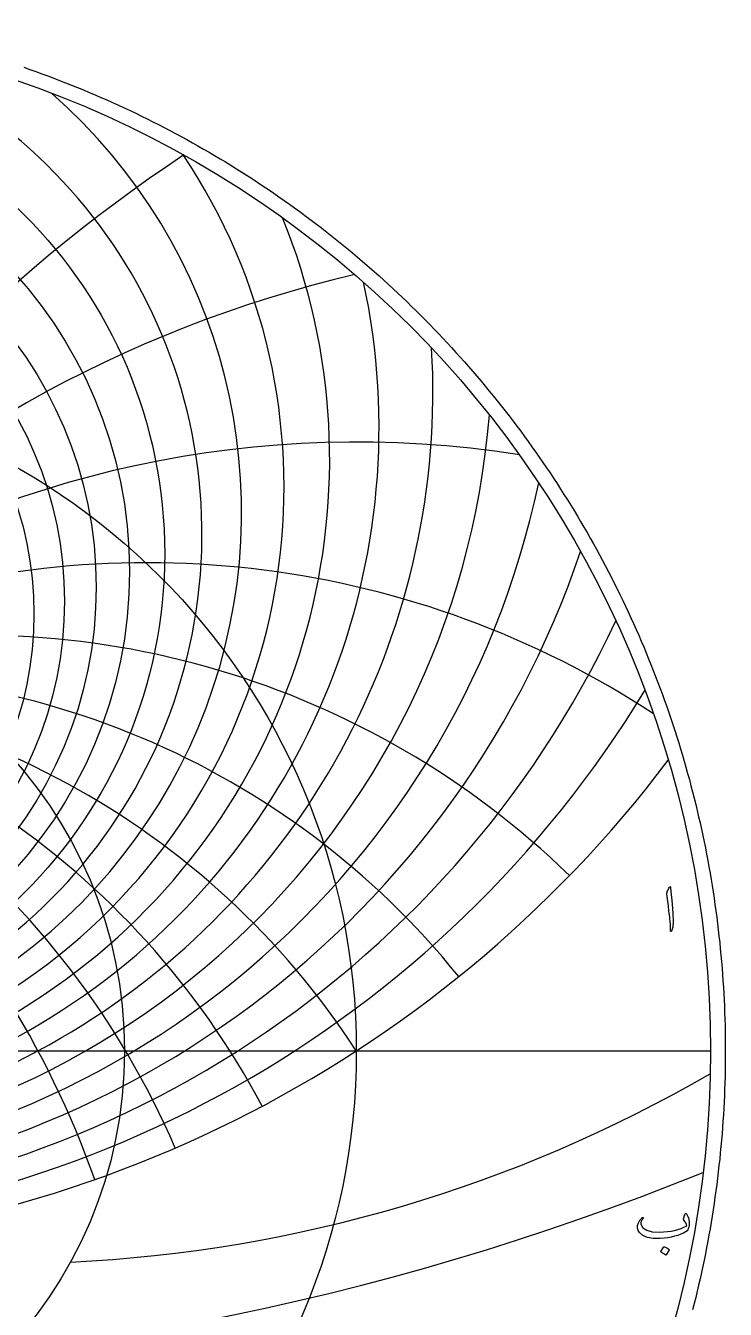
# Model space of a CAD drawing. Header units: millimetres. Extents: x -74 to 74, y -74 to 75.
# Drawn here: x 24.1 to 73.5, y -18.3 to 72.5 of the extents above; entities that cross this region are included whole.
import ezdxf

# ---------------------------------------------------------------- set-up
doc = ezdxf.new("R2010")
doc.units = ezdxf.units.MM
for name, color, linetype in [('CUT_OUTER', 1, 'Continuous'), ('ENGRAVE', 7, 'Continuous'), ('ENGRAVE_FINE', 8, 'Continuous'), ('TEXT', 5, 'Continuous')]:
    doc.layers.add(name, color=color, linetype=linetype)

msp = doc.modelspace()

# ---------------------------------------------------------------- linework, layer by layer
at = {"layer": 'CUT_OUTER'}
msp.add_lwpolyline([(23.9127, 69.5092), (24.3388, 69.3612), (24.7639, 69.2106), (25.1881, 69.0573), (25.6114, 68.9014), (26.0337, 68.743), (26.455, 68.582), (26.8753, 68.4184), (27.2946, 68.2522), (27.7129, 68.0834), (28.1301, 67.9121), (28.5463, 67.7382), (28.9614, 67.5618), (29.3754, 67.3828), (29.7883, 67.2013), (30.2001, 67.0172), (30.6107, 66.8307), (31.0202, 66.6416), (31.4285, 66.45), (31.8356, 66.2559), (32.2416, 66.0593), (32.6463, 65.8602), (33.0498, 65.6587), (33.4521, 65.4547), (33.853, 65.2482), (34.2528, 65.0392), (34.6512, 64.8278), (35.0483, 64.614), (35.4441, 64.3977), (35.8386, 64.179), (36.2317, 63.9579), (36.6235, 63.7344), (37.0138, 63.5085), (37.4028, 63.2802), (37.7904, 63.0495), (38.1766, 62.8164), (38.5613, 62.581), (38.9445, 62.3432), (39.3263, 62.1031), (39.7067, 61.8606), (40.0855, 61.6158), (40.4628, 61.3687), (40.8386, 61.1193), (41.2128, 60.8675), (41.5855, 60.6135), (41.9567, 60.3572), (42.3262, 60.0986), (42.6942, 59.8378), (43.0605, 59.5747), (43.4253, 59.3093), (43.7884, 59.0418), (44.1498, 58.772), (44.5096, 58.5), (44.8677, 58.2258), (45.2241, 57.9494), (45.5789, 57.6708), (45.9319, 57.39), (46.2831, 57.1071), (46.6327, 56.8221), (46.9804, 56.5349), (47.3264, 56.2455), (47.6707, 55.9541), (48.0131, 55.6605), (48.3537, 55.3649), (48.6925, 55.0671), (49.0295, 54.7673), (49.3646, 54.4655), (49.6979, 54.1615), (50.0293, 53.8556), (50.3588, 53.5476), (50.6864, 53.2376), (51.0121, 52.9256), (51.3359, 52.6116), (51.6577, 52.2956), (51.9777, 51.9777), (52.2956, 51.6577), (52.6116, 51.3359), (52.9256, 51.0121), (53.2376, 50.6864), (53.5476, 50.3588), (53.8556, 50.0293), (54.1615, 49.6979), (54.4655, 49.3646), (54.7673, 49.0295), (55.0671, 48.6925), (55.3649, 48.3537), (55.6605, 48.0131), (55.9541, 47.6707), (56.2455, 47.3264), (56.5349, 46.9804), (56.8221, 46.6327), (57.1071, 46.2831), (57.39, 45.9319), (57.6708, 45.5789), (57.9494, 45.2241), (58.2258, 44.8677), (58.5, 44.5096), (58.772, 44.1498), (59.0418, 43.7884), (59.3093, 43.4253), (59.5747, 43.0605), (59.8378, 42.6942), (60.0986, 42.3262), (60.3572, 41.9567), (60.6135, 41.5855), (60.8675, 41.2128), (61.1193, 40.8386), (61.3687, 40.4628), (61.6158, 40.0855), (61.8606, 39.7067), (62.1031, 39.3263), (62.3432, 38.9445), (62.581, 38.5613), (62.8164, 38.1766), (63.0495, 37.7904), (63.2802, 37.4028), (63.5085, 37.0138), (63.7344, 36.6235), (63.9579, 36.2317), (64.179, 35.8386), (64.3977, 35.4441), (64.614, 35.0483), (64.8278, 34.6512), (65.0392, 34.2528), (65.2482, 33.853), (65.4547, 33.4521), (65.6587, 33.0498), (65.8602, 32.6463), (66.0593, 32.2416), (66.2559, 31.8356), (66.45, 31.4285), (66.6416, 31.0202), (66.8307, 30.6107), (67.0172, 30.2001), (67.2013, 29.7883), (67.3828, 29.3754), (67.5618, 28.9614), (67.7382, 28.5463), (67.9121, 28.1301), (68.0834, 27.7129), (68.2522, 27.2946), (68.4184, 26.8753), (68.582, 26.455), (68.743, 26.0337), (68.9014, 25.6114), (69.0573, 25.1881), (69.2106, 24.7639), (69.3612, 24.3388), (69.5092, 23.9127), (69.6546, 23.4858), (69.7974, 23.058), (69.9376, 22.6293), (70.0751, 22.1997), (70.21, 21.7693), (70.3423, 21.3381), (70.4719, 20.9061), (70.5988, 20.4733), (70.7231, 20.0397), (70.8448, 19.6054), (70.9637, 19.1703), (71.08, 18.7345), (71.1936, 18.298), (71.3046, 17.8609), (71.4128, 17.423), (71.5184, 16.9845), (71.6213, 16.5454), (71.7214, 16.1056), (71.8189, 15.6652), (71.9137, 15.2242), (72.0057, 14.7827), (72.0951, 14.3406), (72.1817, 13.898), (72.2656, 13.4548), (72.3468, 13.0111), (72.4253, 12.567), (72.501, 12.1224), (72.5741, 11.6773), (72.6443, 11.2317), (72.7119, 10.7858), (72.7767, 10.3394), (72.8388, 9.8927), (72.8981, 9.4456), (72.9547, 8.9981), (73.0085, 8.5503), (73.0596, 8.1022), (73.108, 7.6537), (73.1535, 7.205), (73.1964, 6.756), (73.2364, 6.3067), (73.2738, 5.8573), (73.3083, 5.4075), (73.3401, 4.9576), (73.3692, 4.5075), (73.3954, 4.0573), (73.419, 3.6068), (73.4397, 3.1563), (73.4577, 2.7056), (73.4729, 2.2548), (73.4854, 1.804), (73.495, 1.353), (73.502, 0.9021), (73.5061, 0.451), (73.5075, 0), (73.5061, -0.451), (73.502, -0.9021), (73.495, -1.353), (73.4854, -1.804), (73.4729, -2.2548), (73.4577, -2.7056), (73.4397, -3.1563), (73.419, -3.6068), (73.3954, -4.0573), (73.3692, -4.5075), (73.3401, -4.9576), (73.3083, -5.4075), (73.2738, -5.8573), (73.2364, -6.3067), (73.1964, -6.756), (73.1535, -7.205), (73.108, -7.6537), (73.0596, -8.1022), (73.0085, -8.5503), (72.9547, -8.9981), (72.8981, -9.4456), (72.8388, -9.8927), (72.7767, -10.3394), (72.7119, -10.7858), (72.6443, -11.2317), (72.5741, -11.6773), (72.501, -12.1224), (72.4253, -12.567), (72.3468, -13.0111), (72.2656, -13.4548), (72.1817, -13.898), (72.0951, -14.3406), (72.0057, -14.7827), (71.9137, -15.2242), (71.8189, -15.6652), (71.7214, -16.1056), (71.6213, -16.5454), (71.5184, -16.9845), (71.4128, -17.423), (71.3046, -17.8609), (71.1936, -18.298)], dxfattribs=at)
at = {"layer": 'ENGRAVE'}
msp.add_lwpolyline([(-72.45, 0), (72.45, 0)], dxfattribs=at)
for centre, radius in [((0, 0), 72.45), ((0, 31.7748), 26.7902), ((0, 0), 47.425), ((0, 0), 31.0439)]:
    msp.add_circle(centre, radius, dxfattribs=at)
for centre, radius, start, end in [((0, 38.0744), 39.3162, 131.172626, 48.827374), ((0, 49.5035), 57.0148, 184.595622, 355.404378), ((0, -30.7982), 56.5478, 33, 147), ((0, -30.7982), 56.5478, 33, 147), ((0, 73.0281), 87.076, 217.070295, 322.929705), ((22.5856, 84.2906), 99.3184, 272.676693, 300.124801)]:
    msp.add_arc(centre, radius, start, end, dxfattribs=at)
at = {"layer": 'ENGRAVE_FINE'}
for centre, radius in [((0, 35.1228), 33.881), ((0, 33.8802), 31.3947), ((0, 32.7689), 29.0365), ((0, 30.8856), 24.642)]:
    msp.add_circle(centre, radius, dxfattribs=at)
for centre, radius, start, end in [((0, 36.5141), 36.5141, 104.428163, 75.571837), ((0, 39.8285), 42.314, 146.258009, 33.741991), ((97.9437, -30.7982), 113.0957, 123.68218, 170.923876), ((97.9437, -30.7982), 113.0957, 123.68218, 170.923876), ((0, 41.8068), 45.5392, 157.98396, 22.01604), ((67.3911, -30.7982), 87.9728, 103.18373, 167.693089), ((67.3911, -30.7982), 87.9728, 103.18373, 167.693089), ((0, 44.0461), 49.0307, 167.906186, 12.093814), ((0, 46.5925), 52.8361, 176.664202, 3.335798), ((47.4493, -30.7982), 73.818, 81.037327, 164.27138), ((47.4493, -30.7982), 73.818, 81.037327, 164.27138), ((0, 52.8522), 61.6419, 191.904364, 348.095636), ((-32.6479, -30.7982), 65.2958, 19.409554, 123.219246), ((-32.6479, -30.7982), 65.2958, 19.409554, 123.219246), ((0, 56.7329), 66.8134, 198.724544, 341.275456), ((32.6479, -30.7982), 65.2958, 56.780754, 160.590446), ((32.6479, -30.7982), 65.2958, 56.780754, 160.590446), ((0, 61.2692), 72.6549, 205.149698, 334.850302), ((-20.5817, -30.7982), 60.1769, 23.435256, 134.139707), ((-20.5817, -30.7982), 60.1769, 23.435256, 134.139707), ((20.5817, -30.7982), 60.1769, 45.860293, 156.564744), ((20.5817, -30.7982), 60.1769, 45.860293, 156.564744), ((-9.9709, -30.7982), 57.4202, 27.916334, 141.112561), ((-9.9709, -30.7982), 57.4202, 27.916334, 141.112561), ((9.9709, -30.7982), 57.4202, 38.887439, 152.083666), ((9.9709, -30.7982), 57.4202, 38.887439, 152.083666), ((0, 66.6258), 79.3333, 211.247898, 328.752102), ((0, 168.804), 191.4246, 247.925664, 292.074336)]:
    msp.add_arc(centre, radius, start, end, dxfattribs=at)
at = {"layer": 'TEXT'}
for points in [[(69.5158, 11.4949), (69.5595, 11.5795), (69.5946, 11.6092), (69.6212, 11.5841), (69.6392, 11.5041), (69.7443, 10.3843), (69.8069, 9.6971), (69.8209, 9.1481), (69.7863, 8.7373), (69.7032, 8.4648), (69.688, 8.4425), (69.6746, 8.4305), (69.6629, 8.4288), (69.6529, 8.4374), (69.6449, 8.4508), (69.6392, 8.4682), (69.6358, 8.4897), (69.6346, 8.5151), (69.6346, 8.713), (69.6255, 8.923), (69.6072, 9.1449), (69.5798, 9.3789), (69.5738, 9.44), (69.5558, 9.6051), (69.5258, 9.8742), (69.4838, 10.2472), (69.3833, 11.0745), (69.381, 11.1185), (69.3833, 11.159), (69.3901, 11.1962), (69.4015, 11.2299)], [(70.7588, -11.5227), (70.7895, -11.5613), (70.8176, -11.6038), (70.8432, -11.6504), (70.8662, -11.701), (70.8866, -11.7552), (70.9044, -11.8129), (70.9197, -11.8741), (70.9324, -11.9386), (70.949, -12.0683), (70.953, -12.1968), (70.9444, -12.3242), (70.9233, -12.4505), (70.8913, -12.563), (70.8502, -12.6539), (70.7999, -12.723), (70.7405, -12.7704), (70.5519, -12.8701), (70.352, -12.9589), (70.1406, -13.0369), (69.9178, -13.104), (69.6836, -13.1598), (69.4379, -13.2035), (69.1808, -13.2352), (68.9123, -13.2549), (68.409, -13.2497), (67.996, -13.1795), (67.6732, -13.0441), (67.4407, -12.8435), (67.3453, -12.6867), (67.3013, -12.5179), (67.3087, -12.3371), (67.3676, -12.1443), (67.3874, -12.1027), (67.4104, -12.0603), (67.4366, -12.017), (67.4658, -11.9729), (67.4983, -11.9279), (67.5338, -11.8821), (67.5725, -11.8354), (67.6144, -11.7878), (67.6284, -11.7744), (67.6429, -11.7661), (67.6581, -11.7629), (67.6738, -11.7649), (67.6844, -11.7689), (67.6932, -11.7764), (67.7003, -11.7872), (67.7058, -11.8015), (67.7083, -11.8149), (67.7069, -11.8278), (67.7015, -11.8401), (67.6921, -11.8518), (67.6529, -11.8983), (67.6178, -11.9466), (67.5867, -11.9966), (67.5595, -12.0483), (67.541, -12.0977), (67.531, -12.1454), (67.5295, -12.1914), (67.5367, -12.2357), (67.6795, -12.4942), (67.948, -12.6756), (68.3422, -12.7798), (68.8621, -12.807), (69.1479, -12.796), (69.4202, -12.7721), (69.6792, -12.7354), (69.9247, -12.6859), (70.157, -12.6235), (70.3766, -12.5482), (70.5832, -12.4601), (70.777, -12.3591), (70.7582, -12.2648), (70.7153, -12.1603), (70.6485, -12.0454), (70.5577, -11.9203), (70.5548, -11.9083), (70.5554, -11.8861), (70.5594, -11.8535), (70.5668, -11.8106), (70.5688, -11.8064), (70.5702, -11.8027), (70.5711, -11.7995), (70.5714, -11.7969), (70.5862, -11.7387), (70.6079, -11.6735), (70.6365, -11.6016), (70.6719, -11.5227), (70.6876, -11.4987), (70.7073, -11.4907), (70.731, -11.4987), (70.7588, -11.5227)], [(69.1637, -13.849), (69.1694, -13.8433), (69.1774, -13.8399), (69.1877, -13.8387), (69.2003, -13.8399), (69.2891, -13.8759), (69.3728, -13.9199), (69.4514, -13.9718), (69.5248, -14.0318), (69.5319, -14.041), (69.535, -14.0501), (69.5342, -14.0592), (69.5293, -14.0684), (69.3145, -14.4157), (69.3065, -14.424), (69.2962, -14.426), (69.2837, -14.4217), (69.2688, -14.4112), (69.256, -14.402), (69.2357, -14.3883), (69.208, -14.37), (69.1728, -14.3472), (69.1297, -14.3198), (69.078, -14.2878), (69.0177, -14.2512), (68.9489, -14.2101), (68.9398, -14.2032), (68.9352, -14.1964), (68.9352, -14.1895), (68.9398, -14.1826)]]:
    msp.add_lwpolyline(points, close=True, dxfattribs=at)

doc.saveas('drawing.dxf')
